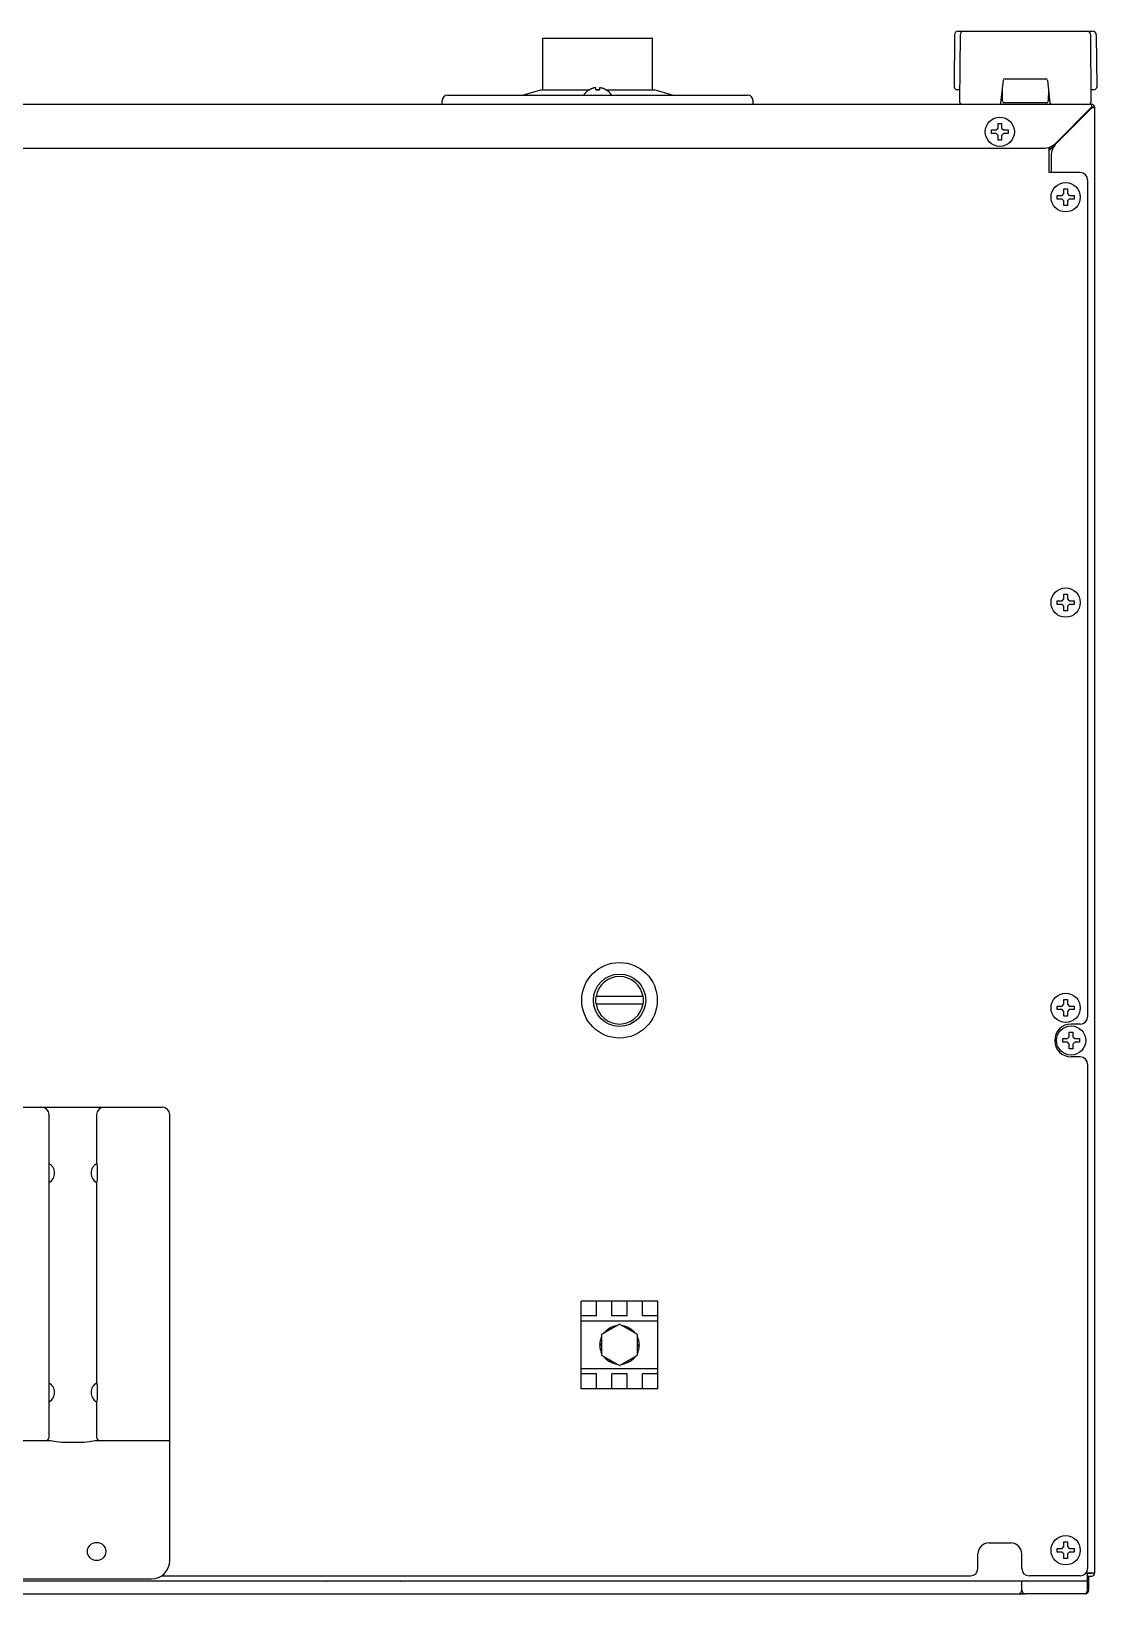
# Model space of a CAD drawing. Header units: millimetres. Extents: x -4975 to 152, y 3757 to 7264.
# Drawn here: x -4465.4 to -4174, y 5611.4 to 6038.7 of the extents above; entities that cross this region are included whole.
import ezdxf

# ---------------------------------------------------------------- set-up
doc = ezdxf.new("R2010")
doc.units = ezdxf.units.MM
doc.header["$LTSCALE"] = 346.5
doc.layers.get('0').update_dxf_attribs({"linetype": 'CONTINUOUS'})
doc.layers.add('ASSI', color=7, linetype='CONTINUOUS')
doc.layers.add('GEOM', color=7, linetype='CONTINUOUS')

msp = doc.modelspace()

# ---------------------------------------------------------------- linework, layer by layer
at = {"color": 7, "linetype": 'Continuous'}
for p, q in [((-4211.92, 6038.7), (-4175.16, 6038.7)), ((-4212.92, 6037.71), (-4213.04, 6023.7)), ((-4211.38, 6037.71), (-4211.54, 6019.7)), ((-4175.54, 6019.7), (-4175.7, 6037.71)), ((-4174.16, 6037.71), (-4174.04, 6023.7)), ((-4200.23, 6019.15), (-4199.58, 6025.25)), ((-4199.09, 6025.7), (-4187.99, 6025.7)), ((-4187.49, 6025.25), (-4186.85, 6019.15)), ((-4312.84, 6022.64), (-4312.84, 6022.68)), ((-4311.04, 6022.64), (-4311.04, 6023.19)), ((-4310.04, 6023.19), (-4310.04, 6022.64)), ((-4308.24, 6022.68), (-4308.24, 6022.64)), ((-4213.04, 6023.7), (-4213.03, 6023.42)), ((-4211.54, 6022.7), (-4212.28, 6022.7)), ((-4199.78, 6019.59), (-4199.83, 6022.89)), ((-4187.24, 6022.89), (-4187.3, 6019.59)), ((-4174.8, 6022.7), (-4175.56, 6022.7)), ((-4174.04, 6023.7), (-4174.05, 6023.42)), ((-4211.54, 6019.7), (-4211.53, 6019.42)), ((-4187.8, 6019.1), (-4199.28, 6019.1)), ((-4175.55, 6019.42), (-4175.54, 6019.7)), ((-4298.03, 5774.7), (-4311.04, 5774.7)), ((-4311.04, 5772.7), (-4298.03, 5772.7)), ((-4427.54, 5620.45), (-4427.54, 5742.45)), ((-4460.54, 5654.2), (-4460.54, 5727.77)), ((-4447.35, 5727.95), (-4447.35, 5724.94)), ((-4447.54, 5723.85), (-4447.54, 5669.05)), ((-4294.04, 5691.45), (-4315.04, 5691.45)), ((-4315.04, 5667.45), (-4315.04, 5691.45)), ((-4310.84, 5687.39), (-4315.04, 5687.39)), ((-4310.84, 5687.39), (-4310.84, 5691.45)), ((-4306.64, 5687.39), (-4306.64, 5691.45)), ((-4302.44, 5687.39), (-4306.64, 5687.39)), ((-4302.44, 5687.39), (-4302.44, 5691.45)), ((-4298.24, 5687.39), (-4298.24, 5691.45)), ((-4294.04, 5687.39), (-4298.24, 5687.39)), ((-4294.04, 5667.45), (-4294.04, 5691.45)), ((-4310.84, 5671.5), (-4315.04, 5671.5)), ((-4310.84, 5667.45), (-4310.84, 5671.5)), ((-4302.44, 5671.5), (-4306.64, 5671.5)), ((-4306.64, 5667.45), (-4306.64, 5671.5)), ((-4302.44, 5667.45), (-4302.44, 5671.5)), ((-4294.04, 5671.5), (-4298.24, 5671.5)), ((-4298.24, 5667.45), (-4298.24, 5671.5)), ((-4447.35, 5667.95), (-4447.35, 5664.94)), ((-4294.04, 5667.45), (-4315.04, 5667.45)), ((-4447.54, 5663.85), (-4447.54, 5654.2)), ((-4460.73, 5653.2), (-4470.84, 5653.2)), ((-4427.54, 5653.2), (-4447.34, 5653.2)), ((-4508.29, 5615.45), (-4432.54, 5615.45))]:
    msp.add_line(p, q, dxfattribs=at)
at = {"color": 9, "linetype": 'Continuous'}
for p, q in [((-4294.04, 5685.95), (-4315.04, 5685.95)), ((-4294.04, 5672.95), (-4315.04, 5672.95)), ((-4452.54, 5652.74), (-4455.54, 5652.74))]:
    msp.add_line(p, q, dxfattribs=at)
at = {"color": 7, "linetype": 'Continuous'}
for centre, radius in [((-4304.54, 5773.7), 10.33), ((-4304.54, 5773.7), 7.15), ((-4447.54, 5622.95), 2.5)]:
    msp.add_circle(centre, radius, dxfattribs=at)
for centre, radius, start, end in [((-4211.92, 6037.7), 1, 90, 179.5), ((-4210.38, 6037.7), 1, 90, 179.5), ((-4176.69, 6037.7), 1, 0.5, 90), ((-4175.16, 6037.7), 1, 0.5, 90), ((-4199.09, 6025.2), 0.5, 90, 174), ((-4187.99, 6025.2), 0.5, 6, 90), ((-4310.34, 6018.58), 4.8, 121.3727, 146.7141), ((-4310.35, 6018.59), 4.75, 118.9687, 121.5341), ((-4310.35, 6018.59), 4.75, 118.0074, 118.9684), ((-4310.35, 6018.6), 4.75, 116.6813, 118.0074), ((-4310.36, 6018.6), 4.74, 115.5402, 116.6812), ((-4310.36, 6018.6), 4.74, 114.5722, 115.5402), ((-4310.36, 6018.61), 4.73, 113.3175, 114.5722), ((-4310.36, 6018.61), 4.73, 112.5474, 113.3174), ((-4310.36, 6018.62), 4.72, 111.0025, 112.5476), ((-4310.37, 6018.63), 4.72, 110.5181, 111.0023), ((-4310.37, 6018.64), 4.7, 108.4656, 110.5187), ((-4310.38, 6018.65), 4.68, 107.3773, 108.465), ((-4310.38, 6018.67), 4.67, 106.3949, 107.3772), ((-4310.39, 6018.7), 4.64, 104.3176, 106.3964), ((-4311.28, 6021.2), 2.01, 95.2585, 97.2741), ((-4311.29, 6021.22), 1.98, 94.6009, 95.2558), ((-4311.29, 6021.24), 1.97, 93.2167, 94.6016), ((-4311.29, 6021.25), 1.96, 92.3765, 93.2159), ((-4311.29, 6021.25), 1.95, 91.1545, 92.3767), ((-4311.29, 6021.26), 1.95, 89.0741, 91.1541), ((-4311.29, 6021.26), 1.95, 88.0037, 89.0738), ((-4311.29, 6021.25), 1.96, 86.9771, 88.0037), ((-4311.29, 6021.24), 1.97, 85.714, 86.9766), ((-4311.29, 6021.23), 1.98, 84.8627, 85.7144), ((-4311.29, 6021.2), 2.01, 82.7256, 84.8598), ((-4310.54, 6018.88), 3.8, 82.4351, 97.5649), ((-4309.78, 6021.2), 2.01, 95.1401, 97.2744), ((-4309.79, 6021.23), 1.98, 94.2856, 95.1372), ((-4309.79, 6021.24), 1.97, 93.0233, 94.286), ((-4309.79, 6021.25), 1.96, 91.9964, 93.0228), ((-4309.79, 6021.26), 1.95, 90.9261, 91.9964), ((-4309.79, 6021.26), 1.95, 88.8459, 90.9258), ((-4309.79, 6021.25), 1.96, 87.6234, 88.8455), ((-4309.79, 6021.25), 1.96, 86.7841, 87.6235), ((-4309.79, 6021.24), 1.97, 85.3984, 86.7833), ((-4309.79, 6021.22), 1.98, 84.7442, 85.3991), ((-4309.79, 6021.2), 2.01, 82.7259, 84.7415), ((-4310.68, 6018.7), 4.64, 73.6036, 75.6824), ((-4310.69, 6018.67), 4.67, 72.6228, 73.6051), ((-4310.7, 6018.65), 4.68, 71.535, 72.6227), ((-4310.7, 6018.64), 4.7, 69.4813, 71.5344), ((-4310.71, 6018.63), 4.72, 68.9977, 69.4819), ((-4310.71, 6018.62), 4.72, 67.4524, 68.9975), ((-4310.71, 6018.61), 4.73, 66.6826, 67.4526), ((-4310.72, 6018.61), 4.73, 65.4278, 66.6825), ((-4310.72, 6018.6), 4.74, 64.4598, 65.4278), ((-4310.72, 6018.6), 4.74, 63.3188, 64.4598), ((-4310.72, 6018.6), 4.75, 61.9926, 63.3187), ((-4310.72, 6018.59), 4.75, 61.0316, 61.9926), ((-4310.72, 6018.59), 4.75, 58.4659, 61.0313), ((-4310.74, 6018.58), 4.8, 33.2859, 58.6273), ((-4212.28, 6023.45), 0.75, 182, 270), ((-4174.8, 6023.45), 0.75, 270, 358), ((-4210.78, 6019.45), 0.75, 182, 270), ((-4200.72, 6019.2), 0.5, 270, 354), ((-4199.28, 6019.6), 0.5, 181, 270), ((-4187.8, 6019.6), 0.5, 270, 359), ((-4186.35, 6019.2), 0.5, 186, 270), ((-4176.3, 6019.45), 0.75, 270, 358), ((-4304.54, 5773.7), 6.5, 8.8499, 171.1501), ((-4304.54, 5773.7), 6.58, 171.2603, 188.7397), ((-4304.54, 5773.7), 6.58, 351.2603, 8.7397), ((-4304.54, 5773.7), 6.5, 188.8499, 351.1501), ((-4429.54, 5742.45), 2, 0, 90), ((-4462.04, 5726.45), 3, 300, 60), ((-4446.04, 5726.45), 3, 120, 240), ((-4462.04, 5666.45), 3, 300, 60), ((-4446.04, 5666.45), 3, 120, 240), ((-4461.54, 5654.2), 1, 270, 0), ((-4446.54, 5654.2), 1, 180, 270), ((-4432.54, 5620.45), 5, 270, 0)]:
    msp.add_arc(centre, radius, start, end, dxfattribs=at)
for points, knots in [([(-4447.54, 5729.05), (-4447.53, 5729.03), (-4447.4, 5728.68), (-4447.35, 5728.3), (-4447.35, 5727.95)], [0, 0, 0, 0, 0.074571, 1, 1, 1, 1]), ([(-4447.35, 5724.94), (-4447.35, 5724.8), (-4447.37, 5724.43), (-4447.45, 5724.06), (-4447.54, 5723.84)], [0, 0, 0, 0, 0.377627, 1, 1, 1, 1]), ([(-4447.54, 5669.05), (-4447.53, 5669.03), (-4447.4, 5668.68), (-4447.35, 5668.3), (-4447.35, 5667.95)], [0, 0, 0, 0, 0.074571, 1, 1, 1, 1]), ([(-4447.35, 5664.94), (-4447.35, 5664.8), (-4447.37, 5664.43), (-4447.45, 5664.06), (-4447.54, 5663.84)], [0, 0, 0, 0, 0.377627, 1, 1, 1, 1])]:
    msp.add_open_spline(points, degree=3, knots=knots, dxfattribs=at)
at = {"color": 9, "linetype": 'Continuous'}
for points, knots in [([(-4455.54, 5652.74), (-4456.52, 5652.74), (-4458.26, 5652.87), (-4459.98, 5653.2), (-4460.73, 5653.2)], [0, 0, 0, 0, 0.564728, 1, 1, 1, 1]), ([(-4447.34, 5653.2), (-4448.1, 5653.2), (-4449.82, 5652.87), (-4451.56, 5652.74), (-4452.54, 5652.74)], [0, 0, 0, 0, 0.435713, 1, 1, 1, 1])]:
    msp.add_open_spline(points, degree=3, knots=knots, dxfattribs=at)
at = {"layer": 'ASSI', "color": 7, "linetype": 'Continuous'}
for p, q in [((-4325.54, 6022.7), (-4325.54, 6036.8)), ((-4325.54, 6036.8), (-4295.54, 6036.8)), ((-4295.54, 6022.7), (-4295.54, 6036.8)), ((-4331.04, 6021.2), (-4326.04, 6022.7)), ((-4326.04, 6022.7), (-4312.74, 6022.7)), ((-4311.04, 6022.7), (-4310.04, 6022.7)), ((-4308.33, 6022.7), (-4295.04, 6022.7)), ((-4290.04, 6021.2), (-4295.04, 6022.7)), ((-4304.54, 5685.1), (-4309.43, 5682.27)), ((-4308.58, 5683.04), (-4307.37, 5684.05)), ((-4307.11, 5684.2), (-4305.63, 5684.75)), ((-4305.33, 5684.8), (-4305.06, 5684.8)), ((-4299.64, 5682.27), (-4304.54, 5685.1)), ((-4304.02, 5684.8), (-4303.75, 5684.8)), ((-4303.45, 5684.75), (-4301.97, 5684.2)), ((-4301.7, 5684.05), (-4300.49, 5683.04)), ((-4309.94, 5679.6), (-4309.67, 5681.15)), ((-4309.67, 5677.74), (-4309.94, 5679.3)), ((-4309.57, 5681.44), (-4309.43, 5681.67)), ((-4309.43, 5682.27), (-4309.43, 5676.62)), ((-4308.91, 5682.57), (-4308.78, 5682.81)), ((-4300.3, 5682.81), (-4300.16, 5682.57)), ((-4299.64, 5676.62), (-4299.64, 5682.27)), ((-4299.64, 5681.67), (-4299.51, 5681.44)), ((-4299.41, 5681.15), (-4299.13, 5679.6)), ((-4299.13, 5679.3), (-4299.41, 5677.74)), ((-4309.43, 5677.22), (-4309.57, 5677.46)), ((-4309.43, 5676.62), (-4304.54, 5673.8)), ((-4308.78, 5676.09), (-4308.91, 5676.32)), ((-4307.37, 5674.84), (-4308.58, 5675.86)), ((-4305.63, 5674.15), (-4307.11, 5674.69)), ((-4304.54, 5673.8), (-4299.64, 5676.62)), ((-4301.97, 5674.69), (-4303.45, 5674.15)), ((-4300.49, 5675.86), (-4301.7, 5674.84)), ((-4300.16, 5676.32), (-4300.3, 5676.09)), ((-4299.51, 5677.46), (-4299.64, 5677.22)), ((-4305.06, 5674.1), (-4305.33, 5674.1)), ((-4303.75, 5674.1), (-4304.02, 5674.1))]:
    msp.add_line(p, q, dxfattribs=at)
for centre, radius, start, end in [((-4306.41, 5684.8), 1.25, 357.2328, 359.9773), ((-4310.11, 5680.5), 1.26, 57.2821, 59.9837), ((-4300.84, 5683.75), 1.25, 297.2597, 299.9802), ((-4308.23, 5675.15), 1.25, 117.2586, 119.9801), ((-4298.97, 5678.4), 1.25, 237.2591, 239.9802), ((-4302.66, 5674.1), 1.25, 177.2586, 179.9801)]:
    msp.add_arc(centre, radius, start, end, dxfattribs=at)
for points in [[(-4308.3, 5682.93), (-4308.34, 5683), (-4308.39, 5683.08), (-4308.45, 5683.15)], [(-4303.41, 5684.44), (-4303.36, 5684.52), (-4303.32, 5684.6), (-4303.29, 5684.69)], [(-4299.65, 5680.97), (-4299.56, 5680.97), (-4299.47, 5680.97), (-4299.38, 5680.99)], [(-4309.43, 5677.93), (-4309.52, 5677.93), (-4309.61, 5677.92), (-4309.7, 5677.91)], [(-4300.78, 5675.97), (-4300.73, 5675.89), (-4300.68, 5675.82), (-4300.62, 5675.75)], [(-4305.67, 5674.45), (-4305.71, 5674.37), (-4305.76, 5674.29), (-4305.79, 5674.21)]]:
    msp.add_open_spline(points, degree=3, dxfattribs=at)
for points, knots in [([(-4307.06, 5683.64), (-4307.1, 5683.69), (-4307.17, 5683.79), (-4307.28, 5683.93), (-4307.34, 5684.02), (-4307.37, 5684.05)], [0, 0, 0, 0, 0.333918, 0.740588, 1, 1, 1, 1]), ([(-4306.91, 5683.73), (-4306.93, 5683.78), (-4306.98, 5683.9), (-4307.05, 5684.06), (-4307.1, 5684.16), (-4307.11, 5684.2)], [0, 0, 0, 0, 0.335336, 0.741881, 1, 1, 1, 1]), ([(-4306.85, 5683.76), (-4306.86, 5683.8), (-4306.88, 5683.97), (-4306.91, 5684.14), (-4306.95, 5684.26)], [0, 0, 0, 0, 0.240606, 1, 1, 1, 1]), ([(-4305.55, 5684.51), (-4305.56, 5684.54), (-4305.58, 5684.61), (-4305.61, 5684.69), (-4305.63, 5684.75)], [0, 0, 0, 0, 0.321347, 1, 1, 1, 1]), ([(-4305.32, 5684.64), (-4305.32, 5684.66), (-4305.32, 5684.71), (-4305.33, 5684.76), (-4305.33, 5684.8)], [0, 0, 0, 0, 0.317636, 1, 1, 1, 1]), ([(-4303.75, 5684.64), (-4303.75, 5684.66), (-4303.75, 5684.71), (-4303.75, 5684.76), (-4303.75, 5684.8)], [0, 0, 0, 0, 0.32014, 1, 1, 1, 1]), ([(-4303.52, 5684.51), (-4303.52, 5684.54), (-4303.49, 5684.61), (-4303.47, 5684.69), (-4303.45, 5684.75)], [0, 0, 0, 0, 0.324551, 1, 1, 1, 1]), ([(-4302.17, 5683.73), (-4302.15, 5683.78), (-4302.09, 5683.9), (-4302.03, 5684.06), (-4301.98, 5684.16), (-4301.97, 5684.2)], [0, 0, 0, 0, 0.333917, 0.740587, 1, 1, 1, 1]), ([(-4302.01, 5683.64), (-4301.98, 5683.69), (-4301.91, 5683.79), (-4301.8, 5683.93), (-4301.73, 5684.02), (-4301.7, 5684.05)], [0, 0, 0, 0, 0.335335, 0.74188, 1, 1, 1, 1]), ([(-4301.96, 5683.61), (-4301.93, 5683.63), (-4301.79, 5683.73), (-4301.66, 5683.84), (-4301.57, 5683.94)], [0, 0, 0, 0, 0.240582, 1, 1, 1, 1]), ([(-4309.43, 5679.54), (-4309.49, 5679.54), (-4309.62, 5679.55), (-4309.79, 5679.58), (-4309.9, 5679.59), (-4309.94, 5679.6)], [0, 0, 0, 0, 0.335336, 0.741881, 1, 1, 1, 1]), ([(-4309.43, 5679.36), (-4309.49, 5679.35), (-4309.62, 5679.34), (-4309.79, 5679.32), (-4309.9, 5679.3), (-4309.94, 5679.3)], [0, 0, 0, 0, 0.333918, 0.740587, 1, 1, 1, 1]), ([(-4309.43, 5679.6), (-4309.47, 5679.62), (-4309.62, 5679.68), (-4309.79, 5679.74), (-4309.91, 5679.77)], [0, 0, 0, 0, 0.240606, 1, 1, 1, 1]), ([(-4309.43, 5681.1), (-4309.46, 5681.11), (-4309.54, 5681.12), (-4309.61, 5681.15), (-4309.67, 5681.15)], [0, 0, 0, 0, 0.321347, 1, 1, 1, 1]), ([(-4309.43, 5681.37), (-4309.45, 5681.37), (-4309.49, 5681.4), (-4309.54, 5681.42), (-4309.57, 5681.44)], [0, 0, 0, 0, 0.317602, 1, 1, 1, 1]), ([(-4308.65, 5682.72), (-4308.66, 5682.73), (-4308.7, 5682.76), (-4308.75, 5682.79), (-4308.78, 5682.81)], [0, 0, 0, 0, 0.32014, 1, 1, 1, 1]), ([(-4308.42, 5682.86), (-4308.44, 5682.88), (-4308.49, 5682.94), (-4308.55, 5683), (-4308.58, 5683.04)], [0, 0, 0, 0, 0.324551, 1, 1, 1, 1]), ([(-4300.66, 5682.86), (-4300.64, 5682.88), (-4300.59, 5682.94), (-4300.53, 5683), (-4300.49, 5683.04)], [0, 0, 0, 0, 0.321347, 1, 1, 1, 1]), ([(-4300.43, 5682.72), (-4300.42, 5682.73), (-4300.37, 5682.76), (-4300.33, 5682.79), (-4300.3, 5682.81)], [0, 0, 0, 0, 0.317604, 1, 1, 1, 1]), ([(-4299.65, 5681.37), (-4299.63, 5681.37), (-4299.59, 5681.4), (-4299.54, 5681.42), (-4299.51, 5681.44)], [0, 0, 0, 0, 0.32014, 1, 1, 1, 1]), ([(-4299.64, 5681.1), (-4299.62, 5681.11), (-4299.54, 5681.12), (-4299.46, 5681.15), (-4299.41, 5681.15)], [0, 0, 0, 0, 0.324551, 1, 1, 1, 1]), ([(-4299.64, 5679.54), (-4299.59, 5679.54), (-4299.46, 5679.55), (-4299.29, 5679.58), (-4299.18, 5679.59), (-4299.13, 5679.6)], [0, 0, 0, 0, 0.333917, 0.740587, 1, 1, 1, 1]), ([(-4299.64, 5679.36), (-4299.59, 5679.35), (-4299.46, 5679.34), (-4299.29, 5679.32), (-4299.18, 5679.3), (-4299.13, 5679.3)], [0, 0, 0, 0, 0.335335, 0.74188, 1, 1, 1, 1]), ([(-4299.64, 5679.29), (-4299.61, 5679.28), (-4299.45, 5679.21), (-4299.29, 5679.15), (-4299.16, 5679.13)], [0, 0, 0, 0, 0.240581, 1, 1, 1, 1]), ([(-4309.43, 5677.79), (-4309.46, 5677.79), (-4309.54, 5677.77), (-4309.62, 5677.75), (-4309.67, 5677.74)], [0, 0, 0, 0, 0.324551, 1, 1, 1, 1]), ([(-4309.43, 5677.53), (-4309.45, 5677.52), (-4309.49, 5677.5), (-4309.54, 5677.47), (-4309.57, 5677.46)], [0, 0, 0, 0, 0.32014, 1, 1, 1, 1]), ([(-4308.65, 5676.17), (-4308.66, 5676.16), (-4308.7, 5676.13), (-4308.75, 5676.11), (-4308.78, 5676.09)], [0, 0, 0, 0, 0.317603, 1, 1, 1, 1]), ([(-4308.42, 5676.04), (-4308.44, 5676.02), (-4308.49, 5675.96), (-4308.55, 5675.9), (-4308.58, 5675.86)], [0, 0, 0, 0, 0.321347, 1, 1, 1, 1]), ([(-4307.12, 5675.29), (-4307.15, 5675.26), (-4307.29, 5675.16), (-4307.42, 5675.05), (-4307.5, 5674.95)], [0, 0, 0, 0, 0.24058, 1, 1, 1, 1]), ([(-4307.06, 5675.25), (-4307.1, 5675.21), (-4307.17, 5675.1), (-4307.28, 5674.97), (-4307.34, 5674.88), (-4307.37, 5674.84)], [0, 0, 0, 0, 0.335336, 0.741881, 1, 1, 1, 1]), ([(-4306.91, 5675.16), (-4306.93, 5675.11), (-4306.98, 5675), (-4307.05, 5674.84), (-4307.1, 5674.73), (-4307.11, 5674.69)], [0, 0, 0, 0, 0.333918, 0.740587, 1, 1, 1, 1]), ([(-4302.22, 5675.13), (-4302.22, 5675.09), (-4302.2, 5674.92), (-4302.17, 5674.75), (-4302.13, 5674.63)], [0, 0, 0, 0, 0.240581, 1, 1, 1, 1]), ([(-4302.17, 5675.16), (-4302.15, 5675.11), (-4302.09, 5675), (-4302.03, 5674.84), (-4301.98, 5674.73), (-4301.97, 5674.69)], [0, 0, 0, 0, 0.335335, 0.74188, 1, 1, 1, 1]), ([(-4302.01, 5675.25), (-4301.98, 5675.21), (-4301.91, 5675.1), (-4301.8, 5674.97), (-4301.73, 5674.88), (-4301.7, 5674.84)], [0, 0, 0, 0, 0.333917, 0.740587, 1, 1, 1, 1]), ([(-4300.66, 5676.04), (-4300.64, 5676.02), (-4300.59, 5675.96), (-4300.53, 5675.9), (-4300.49, 5675.86)], [0, 0, 0, 0, 0.324551, 1, 1, 1, 1]), ([(-4300.43, 5676.17), (-4300.42, 5676.16), (-4300.37, 5676.13), (-4300.33, 5676.11), (-4300.3, 5676.09)], [0, 0, 0, 0, 0.32014, 1, 1, 1, 1]), ([(-4299.64, 5677.79), (-4299.62, 5677.79), (-4299.54, 5677.77), (-4299.46, 5677.75), (-4299.41, 5677.74)], [0, 0, 0, 0, 0.321347, 1, 1, 1, 1]), ([(-4299.64, 5677.53), (-4299.63, 5677.52), (-4299.59, 5677.5), (-4299.54, 5677.47), (-4299.51, 5677.46)], [0, 0, 0, 0, 0.317603, 1, 1, 1, 1]), ([(-4305.55, 5674.38), (-4305.56, 5674.36), (-4305.58, 5674.28), (-4305.61, 5674.2), (-4305.63, 5674.15)], [0, 0, 0, 0, 0.324551, 1, 1, 1, 1]), ([(-4305.32, 5674.25), (-4305.32, 5674.23), (-4305.32, 5674.18), (-4305.33, 5674.13), (-4305.33, 5674.1)], [0, 0, 0, 0, 0.32014, 1, 1, 1, 1]), ([(-4303.75, 5674.25), (-4303.75, 5674.23), (-4303.75, 5674.18), (-4303.75, 5674.13), (-4303.75, 5674.1)], [0, 0, 0, 0, 0.317603, 1, 1, 1, 1]), ([(-4303.52, 5674.38), (-4303.52, 5674.36), (-4303.49, 5674.28), (-4303.47, 5674.2), (-4303.45, 5674.15)], [0, 0, 0, 0, 0.321347, 1, 1, 1, 1])]:
    msp.add_open_spline(points, degree=3, knots=knots, dxfattribs=at)
at = {"layer": 'GEOM', "color": 7, "linetype": 'Continuous'}
for p, q in [((-4351.54, 6021.2), (-4269.54, 6021.2)), ((-4175.44, 6018.7), (-4973.64, 6018.7)), ((-4353.04, 6018.7), (-4353.04, 6019.7)), ((-4268.04, 6018.7), (-4268.04, 6019.7)), ((-4185.17, 6008.16), (-4175.54, 6017.8)), ((-4175.44, 6017.7), (-4185.07, 6008.06)), ((-4175.44, 6018.7), (-4175.44, 6018.51)), ((-4175.44, 6018.51), (-4175.44, 6017.88)), ((-4174.73, 6017.8), (-4175.36, 6017.8)), ((-4174.54, 6017.8), (-4174.73, 6017.8)), ((-4174.54, 5617.1), (-4174.54, 6017.8)), ((-4201.54, 6011.7), (-4201.04, 6012.2)), ((-4201.04, 6013.5), (-4200.04, 6013.5)), ((-4201.04, 6012.2), (-4201.04, 6013.5)), ((-4200.04, 6013.5), (-4200.04, 6012.2)), ((-4200.04, 6012.2), (-4199.54, 6011.7)), ((-4202.84, 6011.7), (-4201.54, 6011.7)), ((-4202.84, 6010.7), (-4202.84, 6011.7)), ((-4201.54, 6010.7), (-4202.84, 6010.7)), ((-4201.04, 6010.2), (-4201.54, 6010.7)), ((-4201.04, 6008.9), (-4201.04, 6010.2)), ((-4200.04, 6008.9), (-4201.04, 6008.9)), ((-4199.54, 6010.7), (-4200.04, 6010.2)), ((-4200.04, 6010.2), (-4200.04, 6008.9)), ((-4199.54, 6011.7), (-4198.24, 6011.7)), ((-4198.24, 6010.7), (-4199.54, 6010.7)), ((-4198.24, 6011.7), (-4198.24, 6010.7)), ((-4185.17, 6008.16), (-4187.04, 6006.3)), ((-4187.04, 6006.1), (-4185.07, 6008.06)), ((-4960.37, 6006.7), (-4188.71, 6006.7)), ((-4187.04, 6000.04), (-4187.04, 6006.99)), ((-4187.04, 6000.04), (-4187.04, 6006.99)), ((-4186.54, 6004.53), (-4186.54, 6000.04)), ((-4178.54, 6000.04), (-4187.04, 6000.04)), ((-4183.04, 5995.6), (-4182.04, 5995.6)), ((-4183.04, 5994.3), (-4183.04, 5995.6)), ((-4182.04, 5995.6), (-4182.04, 5994.3)), ((-4176.54, 5998.04), (-4176.54, 5769.2)), ((-4184.84, 5993.8), (-4183.54, 5993.8)), ((-4184.84, 5992.8), (-4184.84, 5993.8)), ((-4183.54, 5992.8), (-4184.84, 5992.8)), ((-4183.54, 5993.8), (-4183.04, 5994.3)), ((-4183.04, 5992.3), (-4183.54, 5992.8)), ((-4183.04, 5991), (-4183.04, 5992.3)), ((-4182.04, 5991), (-4183.04, 5991)), ((-4182.04, 5994.3), (-4181.54, 5993.8)), ((-4181.54, 5992.8), (-4182.04, 5992.3)), ((-4182.04, 5992.3), (-4182.04, 5991)), ((-4181.54, 5993.8), (-4180.24, 5993.8)), ((-4180.24, 5992.8), (-4181.54, 5992.8)), ((-4180.24, 5993.8), (-4180.24, 5992.8)), ((-4183.04, 5884.76), (-4182.04, 5884.76)), ((-4183.04, 5883.46), (-4183.04, 5884.76)), ((-4182.04, 5884.76), (-4182.04, 5883.46)), ((-4184.84, 5882.96), (-4183.54, 5882.96)), ((-4184.84, 5881.96), (-4184.84, 5882.96)), ((-4183.54, 5881.96), (-4184.84, 5881.96)), ((-4183.54, 5882.96), (-4183.04, 5883.46)), ((-4183.04, 5881.46), (-4183.54, 5881.96)), ((-4183.04, 5880.16), (-4183.04, 5881.46)), ((-4182.04, 5880.16), (-4183.04, 5880.16)), ((-4182.04, 5883.46), (-4181.54, 5882.96)), ((-4181.54, 5881.96), (-4182.04, 5881.46)), ((-4182.04, 5881.46), (-4182.04, 5880.16)), ((-4181.54, 5882.96), (-4180.24, 5882.96)), ((-4180.24, 5881.96), (-4181.54, 5881.96)), ((-4180.24, 5882.96), (-4180.24, 5881.96)), ((-4183.04, 5773.93), (-4182.04, 5773.93)), ((-4183.04, 5772.63), (-4183.04, 5773.93)), ((-4182.04, 5773.93), (-4182.04, 5772.63)), ((-4184.84, 5772.13), (-4183.54, 5772.13)), ((-4184.84, 5771.13), (-4184.84, 5772.13)), ((-4183.54, 5771.13), (-4184.84, 5771.13)), ((-4183.54, 5772.13), (-4183.04, 5772.63)), ((-4183.04, 5770.63), (-4183.54, 5771.13)), ((-4183.04, 5769.33), (-4183.04, 5770.63)), ((-4182.04, 5769.33), (-4183.04, 5769.33)), ((-4182.04, 5772.63), (-4181.54, 5772.13)), ((-4181.54, 5771.13), (-4182.04, 5770.63)), ((-4182.04, 5770.63), (-4182.04, 5769.33)), ((-4181.54, 5772.13), (-4180.24, 5772.13)), ((-4180.24, 5771.13), (-4181.54, 5771.13)), ((-4180.24, 5772.13), (-4180.24, 5771.13)), ((-4181.54, 5765), (-4180.54, 5765)), ((-4181.54, 5763.7), (-4181.54, 5765)), ((-4178.54, 5767.2), (-4181.04, 5767.2)), ((-4180.54, 5765), (-4180.54, 5763.7)), ((-4183.34, 5763.2), (-4182.04, 5763.2)), ((-4183.34, 5762.2), (-4183.34, 5763.2)), ((-4182.04, 5762.2), (-4183.34, 5762.2)), ((-4182.04, 5763.2), (-4181.54, 5763.7)), ((-4181.54, 5761.7), (-4182.04, 5762.2)), ((-4181.54, 5760.4), (-4181.54, 5761.7)), ((-4180.54, 5760.4), (-4181.54, 5760.4)), ((-4180.54, 5763.7), (-4180.04, 5763.2)), ((-4180.04, 5762.2), (-4180.54, 5761.7)), ((-4180.54, 5761.7), (-4180.54, 5760.4)), ((-4180.04, 5763.2), (-4178.74, 5763.2)), ((-4178.74, 5762.2), (-4180.04, 5762.2)), ((-4178.74, 5763.2), (-4178.74, 5762.2)), ((-4178.54, 5758.2), (-4181.04, 5758.2)), ((-4176.54, 5756.2), (-4176.54, 5618.3)), ((-4778.46, 5744.45), (-4429.54, 5744.45)), ((-4460.54, 5727.77), (-4460.54, 5742.45)), ((-4447.54, 5742.45), (-4447.54, 5729.05)), ((-4203.54, 5625.3), (-4197.54, 5625.3)), ((-4184.84, 5623.8), (-4183.54, 5623.8)), ((-4184.84, 5622.8), (-4184.84, 5623.8)), ((-4183.54, 5623.8), (-4183.04, 5624.3)), ((-4183.04, 5625.6), (-4182.04, 5625.6)), ((-4183.04, 5624.3), (-4183.04, 5625.6)), ((-4182.04, 5625.6), (-4182.04, 5624.3)), ((-4182.04, 5624.3), (-4181.54, 5623.8)), ((-4181.54, 5623.8), (-4180.24, 5623.8)), ((-4180.24, 5623.8), (-4180.24, 5622.8)), ((-4206.54, 5618.3), (-4206.54, 5622.3)), ((-4194.54, 5618.3), (-4194.54, 5622.3)), ((-4183.54, 5622.8), (-4184.84, 5622.8)), ((-4183.04, 5622.3), (-4183.54, 5622.8)), ((-4183.04, 5621), (-4183.04, 5622.3)), ((-4182.04, 5621), (-4183.04, 5621)), ((-4181.54, 5622.8), (-4182.04, 5622.3)), ((-4182.04, 5622.3), (-4182.04, 5621)), ((-4180.24, 5622.8), (-4181.54, 5622.8)), ((-4972.54, 5614.9), (-4176.54, 5614.9)), ((-4429.75, 5616.3), (-4208.54, 5616.3)), ((-4337.04, 5614.8), (-4337.04, 5614.9)), ((-4332.04, 5614.8), (-4332.04, 5614.9)), ((-4194.54, 5612.4), (-4194.54, 5614.9)), ((-4178.54, 5616.3), (-4192.54, 5616.3)), ((-4176.98, 5617.1), (-4174.54, 5617.1)), ((-4176.54, 5614.9), (-4176.54, 5617.1)), ((-4176.54, 5617), (-4175.44, 5617)), ((-4176.54, 5616.2), (-4175.44, 5616.2)), ((-4176.54, 5612.4), (-4176.54, 5614.9)), ((-4176.2, 5612.39), (-4176.17, 5616.2)), ((-4953.54, 5611.4), (-4195.54, 5611.4)), ((-4195.54, 5611.4), (-4193.54, 5611.4)), ((-4177.14, 5611.4), (-4193.54, 5611.4))]:
    msp.add_line(p, q, dxfattribs=at)
for centre in [(-4200.54, 6011.2), (-4182.54, 5993.3), (-4182.54, 5882.46), (-4182.54, 5771.63), (-4181.04, 5762.7), (-4182.54, 5623.3)]:
    msp.add_circle(centre, 4, dxfattribs=at)
for centre, radius, start, end in [((-4351.54, 6019.7), 1.5, 90, 180), ((-4269.54, 6019.7), 1.5, 0, 90), ((-4176.85, 6016.5), 1, 36.0969, 44.3931), ((-4175.44, 6017.8), 0.9, 0, 90), ((-4175.44, 6017.8), 0.1, 0, 90), ((-4188.71, 6011.7), 5, 270, 315), ((-4181.54, 6004.53), 5, 135, 180), ((-4178.54, 5998.04), 2, 0, 90), ((-4178.54, 5769.2), 2, 270, 0), ((-4181.04, 5762.7), 4.5, 90, 270), ((-4178.54, 5756.2), 2, 0, 90), ((-4462.54, 5742.45), 2, 0, 90), ((-4445.54, 5742.45), 2, 90, 180), ((-4203.54, 5622.3), 3, 90, 180), ((-4197.54, 5622.3), 3, 0, 90), ((-4384.96, 5615.3), 0.5, 296.6152, 309.5006), ((-4364.12, 5615.3), 0.5, 230.4992, 243.3848), ((-4225.59, 5615.3), 0.5, 228.1684, 242.6666), ((-4208.54, 5618.3), 2, 270, 0), ((-4192.54, 5618.3), 2, 180, 270), ((-4178.54, 5618.3), 2, 270, 0), ((-4175.44, 5617.1), 0.9, 270, 360), ((-4175.44, 5617.1), 0.1, 270, 360), ((-4195.54, 5612.4), 1, 270, 0), ((-4193.54, 5612.4), 1, 180, 270), ((-4177.54, 5612.4), 1, 270, 0), ((-4177.2, 5612.4), 1, 273.8725, 359.5)]:
    msp.add_arc(centre, radius, start, end, dxfattribs=at)
for points, knots in [([(-4175.44, 6018.51), (-4175.46, 6018.4), (-4175.49, 6018.17), (-4175.52, 6017.93), (-4175.54, 6017.8)], [0, 0, 0, 0, 0.444743, 1, 1, 1, 1]), ([(-4175.44, 6017.88), (-4175.45, 6017.87), (-4175.48, 6017.85), (-4175.51, 6017.82), (-4175.54, 6017.8)], [0, 0, 0, 0, 0.232177, 1, 1, 1, 1]), ([(-4175.36, 6017.8), (-4175.36, 6017.79), (-4175.39, 6017.75), (-4175.42, 6017.72), (-4175.44, 6017.7)], [0, 0, 0, 0, 0.232177, 1, 1, 1, 1]), ([(-4174.73, 6017.8), (-4174.83, 6017.78), (-4175.07, 6017.74), (-4175.31, 6017.71), (-4175.44, 6017.7)], [0, 0, 0, 0, 0.444743, 1, 1, 1, 1])]:
    msp.add_open_spline(points, degree=3, knots=knots, dxfattribs=at)

doc.saveas('drawing.dxf')
